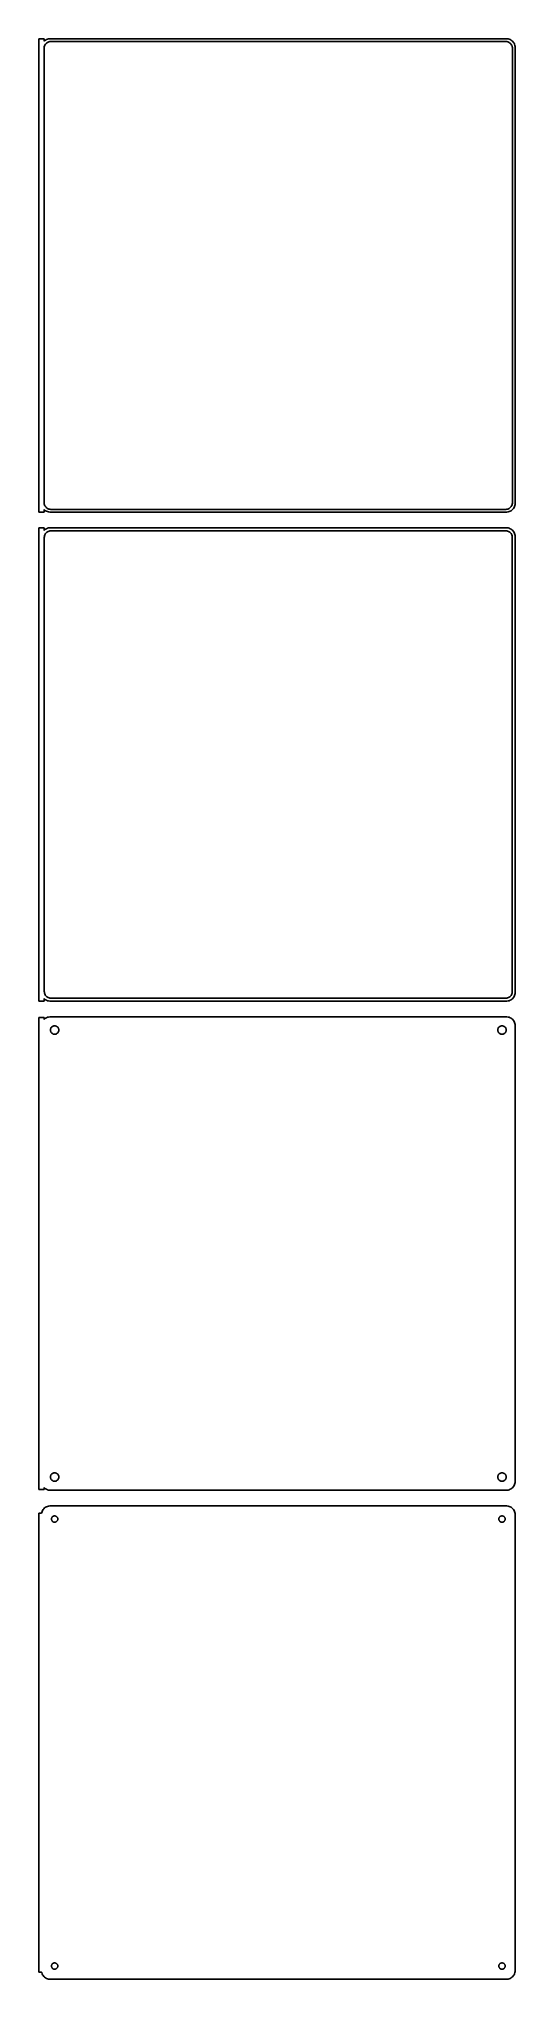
# Model space of a CAD drawing. Header units: metres. Extents: x -136 to 135, y 702 to 1809.
import ezdxf

# ---------------------------------------------------------------- set-up
doc = ezdxf.new("R2010")
doc.units = ezdxf.units.M

msp = doc.modelspace()

# ---------------------------------------------------------------- linework, layer by layer
for p, q in [((-133.5, 1808.99), (-136.5, 1808.99)), ((-136.5, 1808.99), (-136.5, 1539.01)), ((-133.5, 1807.56), (-133.5, 1808.99)), ((-133.187, 1807.85), (-133.5, 1807.56)), ((-133.468, 1804), (-133.374, 1804.49)), ((-133.374, 1804.49), (-133.219, 1804.97)), ((-133.219, 1804.97), (-133.005, 1805.43)), ((-132.679, 1808.22), (-133.187, 1807.85)), ((-133.005, 1805.43), (-132.736, 1805.85)), ((-132.736, 1805.85), (-132.416, 1806.24)), ((-132.129, 1808.52), (-132.679, 1808.22)), ((-132.416, 1806.24), (-132.05, 1806.58)), ((-131.545, 1808.76), (-132.129, 1808.52)), ((-132.05, 1806.58), (-131.643, 1806.88)), ((-131.643, 1806.88), (-131.203, 1807.12)), ((-130.937, 1808.91), (-131.545, 1808.76)), ((-131.203, 1807.12), (-130.736, 1807.3)), ((-130.314, 1808.99), (-130.937, 1808.91)), ((-130.736, 1807.3), (-130.25, 1807.43)), ((130.314, 1808.99), (-130.314, 1808.99)), ((-130.25, 1807.43), (-129.751, 1807.49)), ((-129.751, 1807.49), (129.751, 1807.49)), ((129.751, 1807.49), (130.25, 1807.43)), ((130.25, 1807.43), (130.736, 1807.3)), ((130.937, 1808.91), (130.314, 1808.99)), ((130.736, 1807.3), (131.203, 1807.12)), ((131.545, 1808.76), (130.937, 1808.91)), ((131.203, 1807.12), (131.643, 1806.88)), ((132.129, 1808.52), (131.545, 1808.76)), ((131.643, 1806.88), (132.05, 1806.58)), ((132.05, 1806.58), (132.416, 1806.24)), ((132.679, 1808.22), (132.129, 1808.52)), ((132.416, 1806.24), (132.736, 1805.85)), ((133.187, 1807.85), (132.679, 1808.22)), ((132.736, 1805.85), (133.005, 1805.43)), ((133.005, 1805.43), (133.219, 1804.97)), ((133.645, 1807.42), (133.187, 1807.85)), ((133.219, 1804.97), (133.374, 1804.49)), ((133.374, 1804.49), (133.468, 1804)), ((134.045, 1806.94), (133.645, 1807.42)), ((134.382, 1806.41), (134.045, 1806.94)), ((134.649, 1805.84), (134.382, 1806.41)), ((134.843, 1805.24), (134.649, 1805.84)), ((134.961, 1804.63), (134.843, 1805.24)), ((135, 1804), (134.961, 1804.63)), ((-133.5, 1803.5), (-133.468, 1804)), ((-133.5, 1544.5), (-133.5, 1803.5)), ((133.468, 1804), (133.5, 1803.5)), ((133.5, 1803.5), (133.5, 1544.5)), ((135, 1544), (135, 1804)), ((-136.5, 1539.01), (-133.5, 1539.01)), ((-133.468, 1544), (-133.5, 1544.5)), ((-133.5, 1540.44), (-133.187, 1540.15)), ((-133.5, 1539.01), (-133.5, 1540.44)), ((-133.374, 1543.51), (-133.468, 1544)), ((-133.219, 1543.03), (-133.374, 1543.51)), ((-133.005, 1542.57), (-133.219, 1543.03)), ((-133.187, 1540.15), (-132.679, 1539.78)), ((-132.736, 1542.15), (-133.005, 1542.57)), ((-132.416, 1541.76), (-132.736, 1542.15)), ((-132.679, 1539.78), (-132.129, 1539.48)), ((-132.05, 1541.42), (-132.416, 1541.76)), ((-132.129, 1539.48), (-131.545, 1539.24)), ((-131.643, 1541.12), (-132.05, 1541.42)), ((-131.203, 1540.88), (-131.643, 1541.12)), ((-131.545, 1539.24), (-130.937, 1539.09)), ((-130.736, 1540.7), (-131.203, 1540.88)), ((-130.937, 1539.09), (-130.314, 1539.01)), ((-130.25, 1540.57), (-130.736, 1540.7)), ((-130.314, 1539.01), (130.314, 1539.01)), ((-129.751, 1540.51), (-130.25, 1540.57)), ((129.751, 1540.51), (-129.751, 1540.51)), ((130.25, 1540.57), (129.751, 1540.51)), ((130.736, 1540.7), (130.25, 1540.57)), ((130.314, 1539.01), (130.937, 1539.09)), ((131.203, 1540.88), (130.736, 1540.7)), ((130.937, 1539.09), (131.545, 1539.24)), ((131.643, 1541.12), (131.203, 1540.88)), ((131.545, 1539.24), (132.129, 1539.48)), ((132.05, 1541.42), (131.643, 1541.12)), ((132.416, 1541.76), (132.05, 1541.42)), ((132.129, 1539.48), (132.679, 1539.78)), ((132.736, 1542.15), (132.416, 1541.76)), ((132.679, 1539.78), (133.187, 1540.15)), ((133.005, 1542.57), (132.736, 1542.15)), ((133.219, 1543.03), (133.005, 1542.57)), ((133.187, 1540.15), (133.645, 1540.58)), ((133.374, 1543.51), (133.219, 1543.03)), ((133.468, 1544), (133.374, 1543.51)), ((133.5, 1544.5), (133.468, 1544)), ((133.645, 1540.58), (134.045, 1541.06)), ((134.045, 1541.06), (134.382, 1541.59)), ((134.382, 1541.59), (134.649, 1542.16)), ((134.649, 1542.16), (134.843, 1542.76)), ((134.843, 1542.76), (134.961, 1543.37)), ((134.961, 1543.37), (135, 1544)), ((-133.5, 1529.99), (-136.5, 1529.99)), ((-136.5, 1529.99), (-136.5, 1260.01)), ((-133.5, 1528.56), (-133.5, 1529.99)), ((-133.187, 1528.85), (-133.5, 1528.56)), ((-132.679, 1529.22), (-133.187, 1528.85)), ((-132.129, 1529.52), (-132.679, 1529.22)), ((-131.545, 1529.76), (-132.129, 1529.52)), ((-131.969, 1527.48), (-131.575, 1527.77)), ((-131.575, 1527.77), (-131.149, 1528)), ((-130.937, 1529.91), (-131.545, 1529.76)), ((-131.149, 1528), (-130.697, 1528.18)), ((-130.314, 1529.99), (-130.937, 1529.91)), ((-130.697, 1528.18), (-130.226, 1528.3)), ((130.314, 1529.99), (-130.314, 1529.99)), ((-130.226, 1528.3), (-129.743, 1528.36)), ((-129.743, 1528.36), (129.743, 1528.36)), ((129.743, 1528.36), (130.226, 1528.3)), ((130.226, 1528.3), (130.697, 1528.18)), ((130.937, 1529.91), (130.314, 1529.99)), ((130.697, 1528.18), (131.149, 1528)), ((131.545, 1529.76), (130.937, 1529.91)), ((131.149, 1528), (131.575, 1527.77)), ((132.129, 1529.52), (131.545, 1529.76)), ((131.575, 1527.77), (131.969, 1527.48)), ((132.679, 1529.22), (132.129, 1529.52)), ((133.187, 1528.85), (132.679, 1529.22)), ((133.645, 1528.42), (133.187, 1528.85)), ((134.045, 1527.94), (133.645, 1528.42)), ((134.382, 1527.41), (134.045, 1527.94)), ((-133.373, 1524.5), (-133.342, 1524.99)), ((-133.373, 1265.5), (-133.373, 1524.5)), ((-133.342, 1524.99), (-133.251, 1525.46)), ((-133.251, 1525.46), (-133.101, 1525.93)), ((-133.101, 1525.93), (-132.894, 1526.37)), ((-132.894, 1526.37), (-132.633, 1526.78)), ((-132.633, 1526.78), (-132.323, 1527.15)), ((-132.323, 1527.15), (-131.969, 1527.48)), ((131.969, 1527.48), (132.323, 1527.15)), ((132.323, 1527.15), (132.633, 1526.78)), ((132.633, 1526.78), (132.894, 1526.37)), ((132.894, 1526.37), (133.101, 1525.93)), ((133.101, 1525.93), (133.251, 1525.46)), ((133.251, 1525.46), (133.342, 1524.99)), ((133.342, 1524.99), (133.373, 1524.5)), ((133.373, 1524.5), (133.373, 1265.5)), ((134.649, 1526.84), (134.382, 1527.41)), ((134.843, 1526.24), (134.649, 1526.84)), ((134.961, 1525.63), (134.843, 1526.24)), ((135, 1525), (134.961, 1525.63)), ((135, 1265), (135, 1525)), ((-133.342, 1265.01), (-133.373, 1265.5)), ((-133.251, 1264.54), (-133.342, 1265.01)), ((-133.101, 1264.07), (-133.251, 1264.54)), ((-132.894, 1263.63), (-133.101, 1264.07)), ((-132.633, 1263.22), (-132.894, 1263.63)), ((-132.323, 1262.85), (-132.633, 1263.22)), ((-131.969, 1262.52), (-132.323, 1262.85)), ((-131.575, 1262.23), (-131.969, 1262.52)), ((-131.149, 1262), (-131.575, 1262.23)), ((-130.697, 1261.82), (-131.149, 1262)), ((131.149, 1262), (130.697, 1261.82)), ((131.575, 1262.23), (131.149, 1262)), ((131.969, 1262.52), (131.575, 1262.23)), ((132.323, 1262.85), (131.969, 1262.52)), ((132.633, 1263.22), (132.323, 1262.85)), ((132.894, 1263.63), (132.633, 1263.22)), ((133.101, 1264.07), (132.894, 1263.63)), ((133.251, 1264.54), (133.101, 1264.07)), ((133.342, 1265.01), (133.251, 1264.54)), ((133.373, 1265.5), (133.342, 1265.01)), ((133.645, 1261.58), (134.045, 1262.06)), ((134.045, 1262.06), (134.382, 1262.59)), ((134.382, 1262.59), (134.649, 1263.16)), ((134.649, 1263.16), (134.843, 1263.76)), ((134.843, 1263.76), (134.961, 1264.37)), ((134.961, 1264.37), (135, 1265)), ((-136.5, 1260.01), (-133.5, 1260.01)), ((-133.5, 1261.44), (-133.187, 1261.15)), ((-133.5, 1260.01), (-133.5, 1261.44)), ((-133.187, 1261.15), (-132.679, 1260.78)), ((-132.679, 1260.78), (-132.129, 1260.48)), ((-132.129, 1260.48), (-131.545, 1260.24)), ((-131.545, 1260.24), (-130.937, 1260.09)), ((-130.937, 1250.91), (-131.545, 1250.76)), ((-130.937, 1260.09), (-130.314, 1260.01)), ((-130.314, 1250.99), (-130.937, 1250.91)), ((-130.226, 1261.7), (-130.697, 1261.82)), ((-130.314, 1260.01), (130.314, 1260.01)), ((130.314, 1250.99), (-130.314, 1250.99)), ((-129.743, 1261.64), (-130.226, 1261.7)), ((129.743, 1261.64), (-129.743, 1261.64)), ((130.226, 1261.7), (129.743, 1261.64)), ((130.697, 1261.82), (130.226, 1261.7)), ((130.314, 1260.01), (130.937, 1260.09)), ((130.937, 1250.91), (130.314, 1250.99)), ((130.937, 1260.09), (131.545, 1260.24)), ((131.545, 1250.76), (130.937, 1250.91)), ((131.545, 1260.24), (132.129, 1260.48)), ((132.129, 1260.48), (132.679, 1260.78)), ((132.679, 1260.78), (133.187, 1261.15)), ((133.187, 1261.15), (133.645, 1261.58)), ((-133.5, 1250.61), (-136.5, 1250.61)), ((-136.5, 1250.61), (-136.5, 981.385)), ((-133.5, 1249.56), (-133.5, 1250.61)), ((-133.187, 1249.85), (-133.5, 1249.56)), ((-132.679, 1250.22), (-133.187, 1249.85)), ((-132.129, 1250.52), (-132.679, 1250.22)), ((-131.545, 1250.76), (-132.129, 1250.52)), ((-129.9, 1243.5), (-129.881, 1243.8)), ((-129.881, 1243.2), (-129.9, 1243.5)), ((-129.881, 1243.8), (-129.825, 1244.1)), ((-129.825, 1242.9), (-129.881, 1243.2)), ((-129.825, 1244.1), (-129.731, 1244.38)), ((-129.731, 1242.62), (-129.825, 1242.9)), ((-129.731, 1244.38), (-129.603, 1244.66)), ((-129.603, 1242.34), (-129.731, 1242.62)), ((-129.603, 1244.66), (-129.442, 1244.91)), ((-129.442, 1242.09), (-129.603, 1242.34)), ((-129.442, 1244.91), (-129.25, 1245.14)), ((-129.25, 1241.86), (-129.442, 1242.09)), ((-129.25, 1245.14), (-129.03, 1245.35)), ((-129.03, 1241.65), (-129.25, 1241.86)), ((-129.03, 1245.35), (-128.786, 1245.53)), ((-128.786, 1241.47), (-129.03, 1241.65)), ((-128.786, 1245.53), (-128.522, 1245.67)), ((-128.522, 1241.33), (-128.786, 1241.47)), ((-128.522, 1245.67), (-128.242, 1245.78)), ((-128.242, 1241.22), (-128.522, 1241.33)), ((-128.242, 1245.78), (-127.95, 1245.86)), ((-127.95, 1241.14), (-128.242, 1241.22)), ((-127.95, 1245.86), (-127.651, 1245.9)), ((-127.651, 1241.1), (-127.95, 1241.14)), ((-127.651, 1245.9), (-127.349, 1245.9)), ((-127.349, 1241.1), (-127.651, 1241.1)), ((-127.349, 1245.9), (-127.05, 1245.86)), ((-127.05, 1241.14), (-127.349, 1241.1)), ((-127.05, 1245.86), (-126.758, 1245.78)), ((-126.758, 1241.22), (-127.05, 1241.14)), ((-126.758, 1245.78), (-126.478, 1245.67)), ((-126.478, 1241.33), (-126.758, 1241.22)), ((-126.478, 1245.67), (-126.214, 1245.53)), ((-126.214, 1241.47), (-126.478, 1241.33)), ((-126.214, 1245.53), (-125.97, 1245.35)), ((-125.97, 1241.65), (-126.214, 1241.47)), ((-125.97, 1245.35), (-125.75, 1245.14)), ((-125.75, 1241.86), (-125.97, 1241.65)), ((-125.75, 1245.14), (-125.558, 1244.91)), ((-125.558, 1242.09), (-125.75, 1241.86)), ((-125.558, 1244.91), (-125.397, 1244.66)), ((-125.397, 1242.34), (-125.558, 1242.09)), ((-125.397, 1244.66), (-125.269, 1244.38)), ((-125.269, 1242.62), (-125.397, 1242.34)), ((-125.269, 1244.38), (-125.175, 1244.1)), ((-125.175, 1242.9), (-125.269, 1242.62)), ((-125.175, 1244.1), (-125.119, 1243.8)), ((-125.119, 1243.2), (-125.175, 1242.9)), ((-125.119, 1243.8), (-125.1, 1243.5)), ((-125.1, 1243.5), (-125.119, 1243.2)), ((125.1, 1243.5), (125.119, 1243.8)), ((125.119, 1243.2), (125.1, 1243.5)), ((125.119, 1243.8), (125.175, 1244.1)), ((125.175, 1242.9), (125.119, 1243.2)), ((125.175, 1244.1), (125.269, 1244.38)), ((125.269, 1242.62), (125.175, 1242.9)), ((125.269, 1244.38), (125.397, 1244.66)), ((125.397, 1242.34), (125.269, 1242.62)), ((125.397, 1244.66), (125.558, 1244.91)), ((125.558, 1242.09), (125.397, 1242.34)), ((125.558, 1244.91), (125.75, 1245.14)), ((125.75, 1241.86), (125.558, 1242.09)), ((125.75, 1245.14), (125.97, 1245.35)), ((125.97, 1241.65), (125.75, 1241.86)), ((125.97, 1245.35), (126.214, 1245.53)), ((126.214, 1241.47), (125.97, 1241.65)), ((126.214, 1245.53), (126.478, 1245.67)), ((126.478, 1241.33), (126.214, 1241.47)), ((126.478, 1245.67), (126.758, 1245.78)), ((126.758, 1241.22), (126.478, 1241.33)), ((126.758, 1245.78), (127.05, 1245.86)), ((127.05, 1241.14), (126.758, 1241.22)), ((127.05, 1245.86), (127.349, 1245.9)), ((127.349, 1241.1), (127.05, 1241.14)), ((127.349, 1245.9), (127.651, 1245.9)), ((127.651, 1241.1), (127.349, 1241.1)), ((127.651, 1245.9), (127.95, 1245.86)), ((127.95, 1241.14), (127.651, 1241.1)), ((127.95, 1245.86), (128.242, 1245.78)), ((128.242, 1241.22), (127.95, 1241.14)), ((128.242, 1245.78), (128.522, 1245.67)), ((128.522, 1241.33), (128.242, 1241.22)), ((128.522, 1245.67), (128.786, 1245.53)), ((128.786, 1241.47), (128.522, 1241.33)), ((128.786, 1245.53), (129.03, 1245.35)), ((129.03, 1241.65), (128.786, 1241.47)), ((129.03, 1245.35), (129.25, 1245.14)), ((129.25, 1241.86), (129.03, 1241.65)), ((129.25, 1245.14), (129.442, 1244.91)), ((129.442, 1242.09), (129.25, 1241.86)), ((129.442, 1244.91), (129.603, 1244.66)), ((129.603, 1242.34), (129.442, 1242.09)), ((129.603, 1244.66), (129.731, 1244.38)), ((129.731, 1242.62), (129.603, 1242.34)), ((129.731, 1244.38), (129.825, 1244.1)), ((129.825, 1242.9), (129.731, 1242.62)), ((129.825, 1244.1), (129.881, 1243.8)), ((129.881, 1243.2), (129.825, 1242.9)), ((129.881, 1243.8), (129.9, 1243.5)), ((129.9, 1243.5), (129.881, 1243.2)), ((132.129, 1250.52), (131.545, 1250.76)), ((132.679, 1250.22), (132.129, 1250.52)), ((133.187, 1249.85), (132.679, 1250.22)), ((133.645, 1249.42), (133.187, 1249.85)), ((134.045, 1248.94), (133.645, 1249.42)), ((134.382, 1248.41), (134.045, 1248.94)), ((134.649, 1247.84), (134.382, 1248.41)), ((134.843, 1247.24), (134.649, 1247.84)), ((134.961, 1246.63), (134.843, 1247.24)), ((135, 1246), (134.961, 1246.63)), ((135, 986), (135, 1246)), ((-129.9, 988.5), (-129.881, 988.801)), ((-129.881, 988.199), (-129.9, 988.5)), ((-129.881, 988.801), (-129.825, 989.097)), ((-129.825, 987.903), (-129.881, 988.199)), ((-129.825, 989.097), (-129.731, 989.383)), ((-129.731, 987.617), (-129.825, 987.903)), ((-129.731, 989.383), (-129.603, 989.656)), ((-129.603, 987.344), (-129.731, 987.617)), ((-129.603, 989.656), (-129.442, 989.911)), ((-129.442, 987.089), (-129.603, 987.344)), ((-129.442, 989.911), (-129.25, 990.143)), ((-129.25, 986.857), (-129.442, 987.089)), ((-129.25, 990.143), (-129.03, 990.349)), ((-129.03, 986.651), (-129.25, 986.857)), ((-129.03, 990.349), (-128.786, 990.526)), ((-128.786, 986.474), (-129.03, 986.651)), ((-128.786, 990.526), (-128.522, 990.672)), ((-128.522, 986.328), (-128.786, 986.474)), ((-128.522, 990.672), (-128.242, 990.783)), ((-128.242, 986.217), (-128.522, 986.328)), ((-128.242, 990.783), (-127.95, 990.857)), ((-127.95, 986.143), (-128.242, 986.217)), ((-127.95, 990.857), (-127.651, 990.895)), ((-127.651, 986.105), (-127.95, 986.143)), ((-127.651, 990.895), (-127.349, 990.895)), ((-127.349, 986.105), (-127.651, 986.105)), ((-127.349, 990.895), (-127.05, 990.857)), ((-127.05, 986.143), (-127.349, 986.105)), ((-127.05, 990.857), (-126.758, 990.783)), ((-126.758, 986.217), (-127.05, 986.143)), ((-126.758, 990.783), (-126.478, 990.672)), ((-126.478, 986.328), (-126.758, 986.217)), ((-126.478, 990.672), (-126.214, 990.526)), ((-126.214, 986.474), (-126.478, 986.328)), ((-126.214, 990.526), (-125.97, 990.349)), ((-125.97, 986.651), (-126.214, 986.474)), ((-125.97, 990.349), (-125.75, 990.143)), ((-125.75, 986.857), (-125.97, 986.651)), ((-125.75, 990.143), (-125.558, 989.911)), ((-125.558, 987.089), (-125.75, 986.857)), ((-125.558, 989.911), (-125.397, 989.656)), ((-125.397, 987.344), (-125.558, 987.089)), ((-125.397, 989.656), (-125.269, 989.383)), ((-125.269, 987.617), (-125.397, 987.344)), ((-125.269, 989.383), (-125.175, 989.097)), ((-125.175, 987.903), (-125.269, 987.617)), ((-125.175, 989.097), (-125.119, 988.801)), ((-125.119, 988.199), (-125.175, 987.903)), ((-125.119, 988.801), (-125.1, 988.5)), ((-125.1, 988.5), (-125.119, 988.199)), ((125.1, 988.5), (125.119, 988.801)), ((125.119, 988.199), (125.1, 988.5)), ((125.119, 988.801), (125.175, 989.097)), ((125.175, 987.903), (125.119, 988.199)), ((125.175, 989.097), (125.269, 989.383)), ((125.269, 987.617), (125.175, 987.903)), ((125.269, 989.383), (125.397, 989.656)), ((125.397, 987.344), (125.269, 987.617)), ((125.397, 989.656), (125.558, 989.911)), ((125.558, 987.089), (125.397, 987.344)), ((125.558, 989.911), (125.75, 990.143)), ((125.75, 986.857), (125.558, 987.089)), ((125.75, 990.143), (125.97, 990.349)), ((125.97, 986.651), (125.75, 986.857)), ((125.97, 990.349), (126.214, 990.526)), ((126.214, 986.474), (125.97, 986.651)), ((126.214, 990.526), (126.478, 990.672)), ((126.478, 986.328), (126.214, 986.474)), ((126.478, 990.672), (126.758, 990.783)), ((126.758, 986.217), (126.478, 986.328)), ((126.758, 990.783), (127.05, 990.857)), ((127.05, 986.143), (126.758, 986.217)), ((127.05, 990.857), (127.349, 990.895)), ((127.349, 986.105), (127.05, 986.143)), ((127.349, 990.895), (127.651, 990.895)), ((127.651, 986.105), (127.349, 986.105)), ((127.651, 990.895), (127.95, 990.857)), ((127.95, 986.143), (127.651, 986.105)), ((127.95, 990.857), (128.242, 990.783)), ((128.242, 986.217), (127.95, 986.143)), ((128.242, 990.783), (128.522, 990.672)), ((128.522, 986.328), (128.242, 986.217)), ((128.522, 990.672), (128.786, 990.526)), ((128.786, 986.474), (128.522, 986.328)), ((128.786, 990.526), (129.03, 990.349)), ((129.03, 986.651), (128.786, 986.474)), ((129.03, 990.349), (129.25, 990.143)), ((129.25, 986.857), (129.03, 986.651)), ((129.25, 990.143), (129.442, 989.911)), ((129.442, 987.089), (129.25, 986.857)), ((129.442, 989.911), (129.603, 989.656)), ((129.603, 987.344), (129.442, 987.089)), ((129.603, 989.656), (129.731, 989.383)), ((129.731, 987.617), (129.603, 987.344)), ((129.731, 989.383), (129.825, 989.097)), ((129.825, 987.903), (129.731, 987.617)), ((129.825, 989.097), (129.881, 988.801)), ((129.881, 988.199), (129.825, 987.903)), ((129.881, 988.801), (129.9, 988.5)), ((129.9, 988.5), (129.881, 988.199)), ((134.843, 984.757), (134.961, 985.373)), ((134.961, 985.373), (135, 986)), ((-136.5, 981.385), (-133.5, 981.385)), ((-133.5, 981.385), (-133.5, 982.441)), ((-133.5, 982.441), (-133.187, 982.147)), ((-133.187, 982.147), (-132.679, 981.778)), ((-132.679, 981.778), (-132.129, 981.476)), ((-132.129, 981.476), (-131.545, 981.245)), ((-131.545, 981.245), (-130.937, 981.089)), ((-130.937, 981.089), (-130.314, 981.01)), ((-130.314, 981.01), (130.314, 981.01)), ((130.314, 981.01), (130.937, 981.089)), ((130.937, 981.089), (131.545, 981.245)), ((131.545, 981.245), (132.129, 981.476)), ((132.129, 981.476), (132.679, 981.778)), ((132.679, 981.778), (133.187, 982.147)), ((133.187, 982.147), (133.645, 982.577)), ((133.645, 982.577), (134.045, 983.061)), ((134.045, 983.061), (134.382, 983.591)), ((134.382, 983.591), (134.649, 984.159)), ((134.649, 984.159), (134.843, 984.757)), ((-134.9, 967.944), (-136.5, 967.944)), ((-136.5, 967.944), (-136.5, 706.056)), ((-134.843, 968.243), (-134.9, 967.944)), ((-134.649, 968.841), (-134.843, 968.243)), ((-134.382, 969.409), (-134.649, 968.841)), ((-134.045, 969.939), (-134.382, 969.409)), ((-133.645, 970.423), (-134.045, 969.939)), ((-133.187, 970.853), (-133.645, 970.423)), ((-132.679, 971.222), (-133.187, 970.853)), ((-132.129, 971.524), (-132.679, 971.222)), ((-131.545, 971.755), (-132.129, 971.524)), ((-130.937, 971.911), (-131.545, 971.755)), ((-130.314, 971.99), (-130.937, 971.911)), ((130.314, 971.99), (-130.314, 971.99)), ((-129.3, 964.5), (-129.286, 964.726)), ((-129.286, 964.274), (-129.3, 964.5)), ((-129.286, 964.726), (-129.243, 964.948)), ((-129.243, 964.052), (-129.286, 964.274)), ((-129.243, 964.948), (-129.174, 965.163)), ((-129.174, 963.837), (-129.243, 964.052)), ((-129.174, 965.163), (-129.077, 965.367)), ((-129.077, 963.633), (-129.174, 963.837)), ((-129.077, 965.367), (-128.956, 965.558)), ((-128.956, 963.442), (-129.077, 963.633)), ((-128.956, 965.558), (-128.812, 965.732)), ((-128.812, 963.268), (-128.956, 963.442)), ((-128.812, 965.732), (-128.647, 965.887)), ((-128.647, 963.113), (-128.812, 963.268)), ((-128.647, 965.887), (-128.464, 966.02)), ((-128.464, 962.98), (-128.647, 963.113)), ((-128.464, 966.02), (-128.266, 966.129)), ((-128.266, 966.129), (-128.056, 966.212)), ((-128.056, 966.212), (-127.837, 966.268)), ((-127.837, 966.268), (-127.613, 966.296)), ((-127.613, 966.296), (-127.387, 966.296)), ((-127.387, 966.296), (-127.163, 966.268)), ((-127.163, 966.268), (-126.944, 966.212)), ((-126.944, 966.212), (-126.734, 966.129)), ((-126.734, 966.129), (-126.536, 966.02)), ((-126.536, 966.02), (-126.353, 965.887)), ((-126.353, 963.113), (-126.536, 962.98)), ((-126.353, 965.887), (-126.188, 965.732)), ((-126.188, 963.268), (-126.353, 963.113)), ((-126.188, 965.732), (-126.044, 965.558)), ((-126.044, 963.442), (-126.188, 963.268)), ((-126.044, 965.558), (-125.923, 965.367)), ((-125.923, 963.633), (-126.044, 963.442)), ((-125.923, 965.367), (-125.826, 965.163)), ((-125.826, 963.837), (-125.923, 963.633)), ((-125.826, 965.163), (-125.757, 964.948)), ((-125.757, 964.052), (-125.826, 963.837)), ((-125.757, 964.948), (-125.714, 964.726)), ((-125.714, 964.274), (-125.757, 964.052)), ((-125.714, 964.726), (-125.7, 964.5)), ((-125.7, 964.5), (-125.714, 964.274)), ((125.7, 964.5), (125.714, 964.726)), ((125.714, 964.274), (125.7, 964.5)), ((125.714, 964.726), (125.757, 964.948)), ((125.757, 964.052), (125.714, 964.274)), ((125.757, 964.948), (125.826, 965.163)), ((125.826, 963.837), (125.757, 964.052)), ((125.826, 965.163), (125.923, 965.367)), ((125.923, 963.633), (125.826, 963.837)), ((125.923, 965.367), (126.044, 965.558)), ((126.044, 963.442), (125.923, 963.633)), ((126.044, 965.558), (126.188, 965.732)), ((126.188, 963.268), (126.044, 963.442)), ((126.188, 965.732), (126.353, 965.887)), ((126.353, 963.113), (126.188, 963.268)), ((126.353, 965.887), (126.536, 966.02)), ((126.536, 962.98), (126.353, 963.113)), ((126.536, 966.02), (126.734, 966.129)), ((126.734, 966.129), (126.944, 966.212)), ((126.944, 966.212), (127.163, 966.268)), ((127.163, 966.268), (127.387, 966.296)), ((127.387, 966.296), (127.613, 966.296)), ((127.613, 966.296), (127.837, 966.268)), ((127.837, 966.268), (128.056, 966.212)), ((128.056, 966.212), (128.266, 966.129)), ((128.266, 966.129), (128.464, 966.02)), ((128.464, 966.02), (128.647, 965.887)), ((128.647, 963.113), (128.464, 962.98)), ((128.647, 965.887), (128.812, 965.732)), ((128.812, 963.268), (128.647, 963.113)), ((128.812, 965.732), (128.956, 965.558)), ((128.956, 963.442), (128.812, 963.268)), ((128.956, 965.558), (129.077, 965.367)), ((129.077, 963.633), (128.956, 963.442)), ((129.077, 965.367), (129.174, 965.163)), ((129.174, 963.837), (129.077, 963.633)), ((129.174, 965.163), (129.243, 964.948)), ((129.243, 964.052), (129.174, 963.837)), ((129.243, 964.948), (129.286, 964.726)), ((129.286, 964.274), (129.243, 964.052)), ((129.286, 964.726), (129.3, 964.5)), ((129.3, 964.5), (129.286, 964.274)), ((130.937, 971.911), (130.314, 971.99)), ((131.545, 971.755), (130.937, 971.911)), ((132.129, 971.524), (131.545, 971.755)), ((132.679, 971.222), (132.129, 971.524)), ((133.187, 970.853), (132.679, 971.222)), ((133.645, 970.423), (133.187, 970.853)), ((134.045, 969.939), (133.645, 970.423)), ((134.382, 969.409), (134.045, 969.939)), ((134.649, 968.841), (134.382, 969.409)), ((134.843, 968.243), (134.649, 968.841)), ((134.961, 967.627), (134.843, 968.243)), ((135, 967), (134.961, 967.627)), ((135, 707), (135, 967)), ((-128.266, 962.871), (-128.464, 962.98)), ((-128.056, 962.788), (-128.266, 962.871)), ((-127.837, 962.732), (-128.056, 962.788)), ((-127.613, 962.704), (-127.837, 962.732)), ((-127.387, 962.704), (-127.613, 962.704)), ((-127.163, 962.732), (-127.387, 962.704)), ((-126.944, 962.788), (-127.163, 962.732)), ((-126.734, 962.871), (-126.944, 962.788)), ((-126.536, 962.98), (-126.734, 962.871)), ((126.734, 962.871), (126.536, 962.98)), ((126.944, 962.788), (126.734, 962.871)), ((127.163, 962.732), (126.944, 962.788)), ((127.387, 962.704), (127.163, 962.732)), ((127.613, 962.704), (127.387, 962.704)), ((127.837, 962.732), (127.613, 962.704)), ((128.056, 962.788), (127.837, 962.732)), ((128.266, 962.871), (128.056, 962.788)), ((128.464, 962.98), (128.266, 962.871)), ((-129.3, 709.5), (-129.286, 709.726)), ((-129.286, 709.274), (-129.3, 709.5)), ((-129.286, 709.726), (-129.243, 709.948)), ((-129.243, 709.052), (-129.286, 709.274)), ((-129.243, 709.948), (-129.174, 710.163)), ((-129.174, 708.837), (-129.243, 709.052)), ((-129.174, 710.163), (-129.077, 710.367)), ((-129.077, 708.633), (-129.174, 708.837)), ((-129.077, 710.367), (-128.956, 710.558)), ((-128.956, 708.442), (-129.077, 708.633)), ((-128.956, 710.558), (-128.812, 710.732)), ((-128.812, 710.732), (-128.647, 710.887)), ((-128.647, 710.887), (-128.464, 711.02)), ((-128.464, 711.02), (-128.266, 711.129)), ((-128.266, 711.129), (-128.056, 711.212)), ((-128.056, 711.212), (-127.837, 711.268)), ((-127.837, 711.268), (-127.613, 711.296)), ((-127.613, 711.296), (-127.387, 711.296)), ((-127.387, 711.296), (-127.163, 711.268)), ((-127.163, 711.268), (-126.944, 711.212)), ((-126.944, 711.212), (-126.734, 711.129)), ((-126.734, 711.129), (-126.536, 711.02)), ((-126.536, 711.02), (-126.353, 710.887)), ((-126.353, 710.887), (-126.188, 710.732)), ((-126.188, 710.732), (-126.044, 710.558)), ((-126.044, 710.558), (-125.923, 710.367)), ((-125.923, 708.633), (-126.044, 708.442)), ((-125.923, 710.367), (-125.826, 710.163)), ((-125.826, 708.837), (-125.923, 708.633)), ((-125.826, 710.163), (-125.757, 709.948)), ((-125.757, 709.052), (-125.826, 708.837)), ((-125.757, 709.948), (-125.714, 709.726)), ((-125.714, 709.274), (-125.757, 709.052)), ((-125.714, 709.726), (-125.7, 709.5)), ((-125.7, 709.5), (-125.714, 709.274)), ((125.7, 709.5), (125.714, 709.726)), ((125.714, 709.274), (125.7, 709.5)), ((125.714, 709.726), (125.757, 709.948)), ((125.757, 709.052), (125.714, 709.274)), ((125.757, 709.948), (125.826, 710.163)), ((125.826, 708.837), (125.757, 709.052)), ((125.826, 710.163), (125.923, 710.367)), ((125.923, 708.633), (125.826, 708.837)), ((125.923, 710.367), (126.044, 710.558)), ((126.044, 708.442), (125.923, 708.633)), ((126.044, 710.558), (126.188, 710.732)), ((126.188, 710.732), (126.353, 710.887)), ((126.353, 710.887), (126.536, 711.02)), ((126.536, 711.02), (126.734, 711.129)), ((126.734, 711.129), (126.944, 711.212)), ((126.944, 711.212), (127.163, 711.268)), ((127.163, 711.268), (127.387, 711.296)), ((127.387, 711.296), (127.613, 711.296)), ((127.613, 711.296), (127.837, 711.268)), ((127.837, 711.268), (128.056, 711.212)), ((128.056, 711.212), (128.266, 711.129)), ((128.266, 711.129), (128.464, 711.02)), ((128.464, 711.02), (128.647, 710.887)), ((128.647, 710.887), (128.812, 710.732)), ((128.812, 710.732), (128.956, 710.558)), ((128.956, 710.558), (129.077, 710.367)), ((129.077, 708.633), (128.956, 708.442)), ((129.077, 710.367), (129.174, 710.163)), ((129.174, 708.837), (129.077, 708.633)), ((129.174, 710.163), (129.243, 709.948)), ((129.243, 709.052), (129.174, 708.837)), ((129.243, 709.948), (129.286, 709.726)), ((129.286, 709.274), (129.243, 709.052)), ((129.286, 709.726), (129.3, 709.5)), ((129.3, 709.5), (129.286, 709.274)), ((-136.5, 706.056), (-134.9, 706.056)), ((-134.9, 706.056), (-134.843, 705.757)), ((-134.843, 705.757), (-134.649, 705.159)), ((-134.649, 705.159), (-134.382, 704.591)), ((-134.382, 704.591), (-134.045, 704.061)), ((-134.045, 704.061), (-133.645, 703.577)), ((-133.645, 703.577), (-133.187, 703.147)), ((-133.187, 703.147), (-132.679, 702.778)), ((-132.679, 702.778), (-132.129, 702.476)), ((-132.129, 702.476), (-131.545, 702.245)), ((-131.545, 702.245), (-130.937, 702.089)), ((-130.937, 702.089), (-130.314, 702.01)), ((-130.314, 702.01), (130.314, 702.01)), ((-128.812, 708.268), (-128.956, 708.442)), ((-128.647, 708.113), (-128.812, 708.268)), ((-128.464, 707.98), (-128.647, 708.113)), ((-128.266, 707.871), (-128.464, 707.98)), ((-128.056, 707.788), (-128.266, 707.871)), ((-127.837, 707.732), (-128.056, 707.788)), ((-127.613, 707.704), (-127.837, 707.732)), ((-127.387, 707.704), (-127.613, 707.704)), ((-127.163, 707.732), (-127.387, 707.704)), ((-126.944, 707.788), (-127.163, 707.732)), ((-126.734, 707.871), (-126.944, 707.788)), ((-126.536, 707.98), (-126.734, 707.871)), ((-126.353, 708.113), (-126.536, 707.98)), ((-126.188, 708.268), (-126.353, 708.113)), ((-126.044, 708.442), (-126.188, 708.268)), ((126.188, 708.268), (126.044, 708.442)), ((126.353, 708.113), (126.188, 708.268)), ((126.536, 707.98), (126.353, 708.113)), ((126.734, 707.871), (126.536, 707.98)), ((126.944, 707.788), (126.734, 707.871)), ((127.163, 707.732), (126.944, 707.788)), ((127.387, 707.704), (127.163, 707.732)), ((127.613, 707.704), (127.387, 707.704)), ((127.837, 707.732), (127.613, 707.704)), ((128.056, 707.788), (127.837, 707.732)), ((128.266, 707.871), (128.056, 707.788)), ((128.464, 707.98), (128.266, 707.871)), ((128.647, 708.113), (128.464, 707.98)), ((128.812, 708.268), (128.647, 708.113)), ((128.956, 708.442), (128.812, 708.268)), ((130.314, 702.01), (130.937, 702.089)), ((130.937, 702.089), (131.545, 702.245)), ((131.545, 702.245), (132.129, 702.476)), ((132.129, 702.476), (132.679, 702.778)), ((132.679, 702.778), (133.187, 703.147)), ((133.187, 703.147), (133.645, 703.577)), ((133.645, 703.577), (134.045, 704.061)), ((134.045, 704.061), (134.382, 704.591)), ((134.382, 704.591), (134.649, 705.159)), ((134.649, 705.159), (134.843, 705.757)), ((134.843, 705.757), (134.961, 706.373)), ((134.961, 706.373), (135, 707))]:
    msp.add_line(p, q)

doc.saveas('drawing.dxf')
